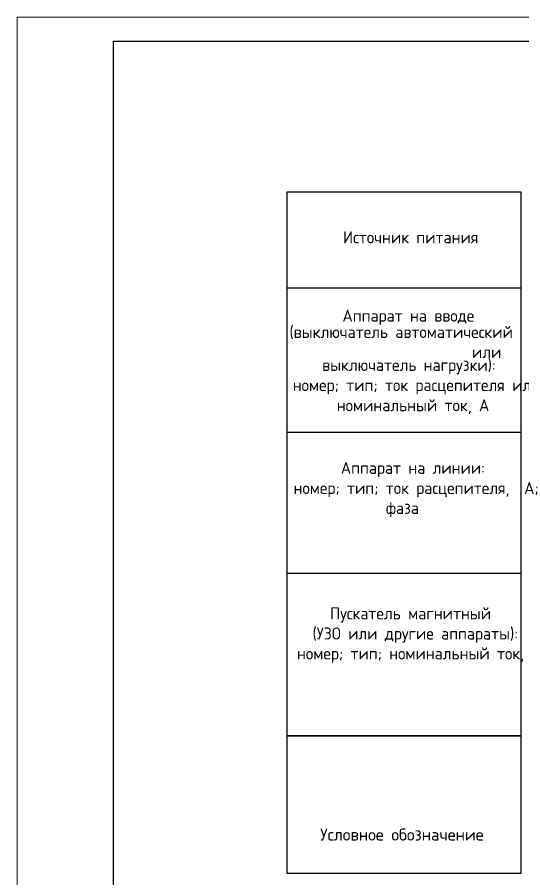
# Model space of a CAD drawing. Header units: millimetres. Extents: x -32 to 417638015, y -35 to 175284279.
# Drawn here: x 416670713 to 416681223, y 175224257 to 175242179 of the extents above; entities that cross this region are included whole.
import ezdxf
from ezdxf.enums import TextEntityAlignment as Align

# ---------------------------------------------------------------- set-up
doc = ezdxf.new("R2010")
doc.units = ezdxf.units.MM
for name, color, linetype in [('PDF _0', 7, 'Continuous'), ('PDF _A-ANNO-NOTE', 7, 'Continuous'), ('PDF _Текст', 7, 'Continuous'), ('RAMKA', 7, 'Continuous')]:
    doc.layers.add(name, color=color, linetype=linetype)
doc.styles.add('PDF GOST Common', font='GOST_Common.ttf')
doc.styles.add('PDF ISOCPEUR', font='isocpeur.ttf')
doc.styles.add('RAMKA', font='isocpeur.ttf', dxfattribs={"oblique": 15, "height": 5})
doc.styles.get("Standard").update_dxf_attribs({"font": 'arial.ttf'})

# ---------------------------------------------------------------- blocks, each defined once
blk = doc.blocks.new('*U1132')
at = {"lineweight": 5, "transparency": 33554687}
blk.add_lwpolyline([(0, 0), (0, 420), (594, 420), (594, 0)], close=True, dxfattribs=at)
at = {"lineweight": 30, "transparency": 33554687}
blk.add_lwpolyline([(20, 5), (20, 415), (589, 415), (589, 5)], close=True, dxfattribs=at)
at = {"lineweight": 9, "transparency": 33554687, "oblique": 15, "width": 0.9}
blk.add_attdef('ОБЪЕКТ', text='', height=2.5, dxfattribs=at).set_placement((529, 42.5), align=Align.MIDDLE_CENTER)
at = {"transparency": 33554687, "style": 'RAMKA', "oblique": 15, "width": 0.9}
for tag, height, p in [('СТРАНИЦА', 0.00025, (588.9995, 414.9996)), ('ДАТА1', 2.5, (464, 32.5)), ('ДАТА2', 2.5, (464, 27.5)), ('СТАДИЯ', 2.5, (546.5, 25)), ('ЛИСТ', 2.5, (561.5, 25)), ('ЛИСТОВ', 2.5, (579, 25)), ('ДАТА3', 2.5, (464, 22.5)), ('ДАТА4', 2.5, (464, 17.5)), ('ДАТА5', 2.5, (464, 12.5)), ('ДАТА6', 2.5, (464, 7.5))]:
    blk.add_attdef(tag, text='', height=height, dxfattribs=at).set_placement(p, align=Align.MIDDLE_CENTER)
at = {"transparency": 33554687, "style": 'RAMKA', "oblique": 15, "width": 0.9, "flags": 8}
blk.add_attdef('ШИФР', text='', height=5, dxfattribs=at).set_placement((529, 55), align=Align.MIDDLE_CENTER)
at = {"transparency": 33554687, "style": 'RAMKA', "oblique": 15, "width": 0.9}
for tag, p in [('ДОЛЖНОСТЬ1', (405, 32.5)), ('ФИО1', (425, 32.5)), ('ДОЛЖНОСТЬ2', (405, 27.5)), ('ФИО2', (425, 27.5)), ('ДОЛЖНОСТЬ3', (405, 22.5)), ('ФИО3', (425, 22.5)), ('ДОЛЖНОСТЬ4', (405, 17.5)), ('ФИО4', (425, 17.5)), ('ДОЛЖНОСТЬ5', (405, 12.5)), ('ФИО5', (425, 12.5)), ('ДОЛЖНОСТЬ6', (405, 7.5)), ('ФИО6', (425, 7.5))]:
    blk.add_attdef(tag, text='', height=2.5, dxfattribs=at).set_placement(p, align=Align.MIDDLE_LEFT)
at = {"lineweight": 9, "transparency": 33554687, "oblique": 15, "width": 0.9, "flags": 128}
blk.add_attdef('НАИМЕНОВАНИЕ', text='', height=2.5, dxfattribs=at).set_placement((504, 12.5), align=Align.MIDDLE_CENTER)
at = {"lineweight": 13, "transparency": 33554687, "oblique": 15, "width": 0.9, "flags": 15}
blk.add_attdef('КОМПАНИЯ', text='', height=2.5, dxfattribs=at).set_placement((564, 12.5), align=Align.MIDDLE_CENTER)
at = {"transparency": 33554687, "style": 'RAMKA', "oblique": 15, "width": 0.9, "flags": 8}
blk.add_attdef('ФОРМАТЛИСТА', text='', height=2.5, dxfattribs=at).set_placement((560, 2.5), align=Align.MIDDLE_LEFT)

msp = doc.modelspace()

# ---------------------------------------------------------------- linework, layer by layer
at = {"layer": 'PDF _0', "lineweight": 25}
for points in [[(416676327, 175238547), (416681182, 175238547), (416681182, 175224366), (416676327, 175224366)], [(416681187, 175227232), (416676327, 175227232)]]:
    msp.add_lwpolyline(points, close=True, dxfattribs=at)
at = {"layer": 'PDF _A-ANNO-NOTE', "lineweight": 30}
for points in [[(416676331, 175236549), (416681191, 175236549)], [(416676331, 175233548), (416681191, 175233548)], [(416676331, 175230614), (416681191, 175230614)]]:
    msp.add_lwpolyline(points, dxfattribs=at)

# ---------------------------------------------------------------- block references
at = {"layer": 'RAMKA', "transparency": 33554687, "xscale": 100, "yscale": 100, "zscale": 100}
msp.add_blockref('*U1132', (416670713, 175200179), dxfattribs=at)

# ---------------------------------------------------------------- texts
at = {"layer": 'PDF _Текст', "attachment_point": 4}
for s, insert, char_height, style in [('Источник питания', (416677487, 175237601), 249.97, 'PDF GOST Common'), ('Аппарат на вводе', (416677474, 175235937), 249.97, 'PDF GOST Common'), ('(выключатель автоматический\\P                         или', (416676372, 175235423), 249.97, 'PDF GOST Common'), ('выключатель нагрузки):', (416677051, 175234912), 249.97, 'PDF GOST Common'), ('номер; тип; ток расцепителя или', (416676441, 175234493), 249.97, 'PDF GOST Common'), ('номинальный ток, А', (416677356, 175234078), 249.97, 'PDF GOST Common'), ('Аппарат на линии:', (416677440, 175232771), 249.97, 'PDF GOST Common'), ('номер; тип; ток расцепителя,  А;', (416676458, 175232352), 249.97, 'PDF GOST Common'), ('фаза', (416678376, 175231937), 250, 'PDF GOST Common'), ('Пускатель магнитный', (416677216, 175229744), 249.97, 'PDF GOST Common'), ('(УЗО или другие аппараты):', (416676852, 175229325), 249.97, 'PDF GOST Common'), ('номер; тип; номинальный ток,  А', (416676530, 175228910), 249.97, 'PDF GOST Common'), ('Условное обозначение', (416677013, 175225176), 249.97, 'PDF ISOCPEUR')]:
    msp.add_mtext(s, dxfattribs=dict(at, insert=insert, char_height=char_height, style=style))

doc.saveas('drawing.dxf')
